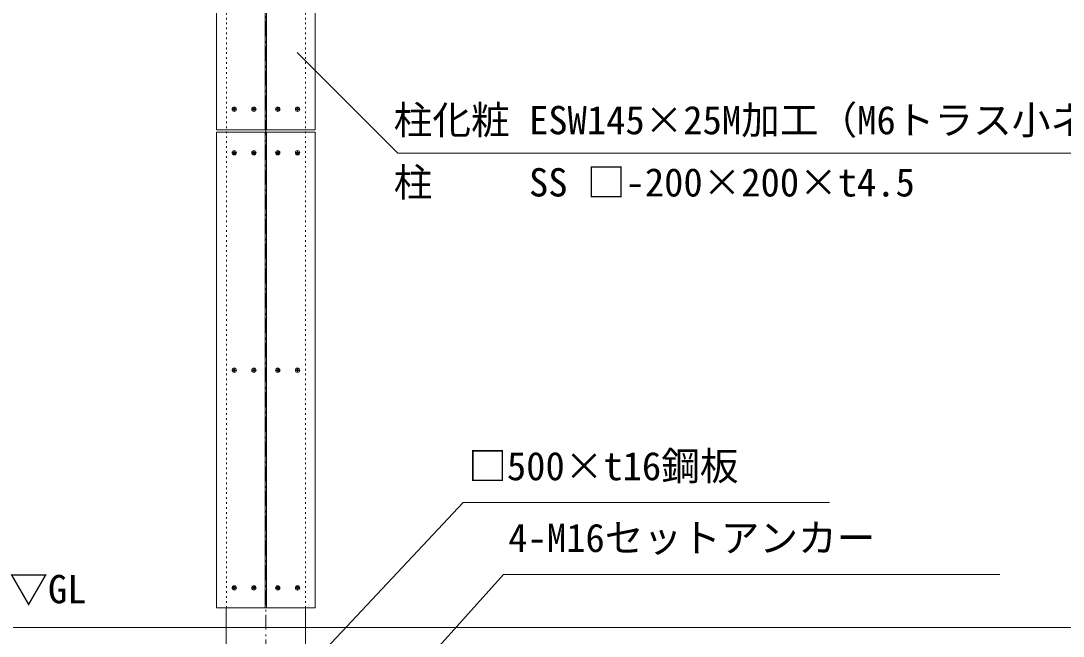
# Model space of a CAD drawing. Units: millimetres, scale not verified. Extents: x -11700 to 11700, y -8369 to 8384.
# Drawn here: x -8569 to -5935, y 2688 to 4243 of the extents above; entities that cross this region are included whole.
import ezdxf
from ezdxf.enums import TextEntityAlignment as Align

# ---------------------------------------------------------------- set-up
doc = ezdxf.new("R2010")
doc.units = ezdxf.units.MM
doc.header["$LTSCALE"] = 60
doc.linetypes.add('USER5', pattern=[0.208282, 0.069427, -0.138855])
doc.linetypes.add('USER6', pattern=[1.041641, 0.625, -0.208282, 0.069427, -0.138931])
doc.layers.add('0-1_IMPORTED', color=1, linetype='Continuous', lineweight=18)
doc.styles.add('ＭＳ ゴシック', font='')
doc.styles.get('ＭＳ ゴシック').set_extended_font_data('MS Gothic')

msp = doc.modelspace()

# ---------------------------------------------------------------- linework, layer by layer
at = {"layer": '0-1_IMPORTED', "linetype": 'USER6'}
msp.add_line((-7949.74, 5929.27), (-7949.74, 1449.27), dxfattribs=at)
at = {"layer": '0-1_IMPORTED', "color": 3, "linetype": 'USER5'}
for p, q in [((-8049.48, 2759.7), (-8049.48, 5180.7)), ((-7849.48, 2759.7), (-7849.48, 5180.7))]:
    msp.add_line(p, q, dxfattribs=at)
at = {"layer": '0-1_IMPORTED', "color": 3}
for p, q in [((-7616.28, 3908.38), (-7870.57, 4162.67)), ((-4925.03, 3908.38), (-7616.28, 3908.38))]:
    msp.add_line(p, q, dxfattribs=at)
at = {"layer": '0-1_IMPORTED'}
for p, q in [((-8030.49, 4021.7), (-8030.49, 4022.95)), ((-7980.49, 4021.7), (-7980.49, 4022.95)), ((-7918.99, 4021.7), (-7918.99, 4022.95)), ((-7868.99, 4021.7), (-7868.99, 4022.95)), ((-8030.49, 3911.7), (-8030.49, 3912.95)), ((-7980.49, 3911.7), (-7980.49, 3912.95)), ((-7918.99, 3911.7), (-7918.99, 3912.95)), ((-7868.99, 3911.7), (-7868.99, 3912.95)), ((-8030.49, 3361.7), (-8030.49, 3362.95)), ((-7980.49, 3361.7), (-7980.49, 3362.95)), ((-7918.99, 3361.7), (-7918.99, 3362.95)), ((-7868.99, 3361.7), (-7868.99, 3362.95)), ((-7920.38, 2525.7), (-7450.79, 3025.4)), ((-7450.79, 3025.4), (-6525.03, 3025.4)), ((-7776.74, 2366.72), (-7349.51, 2843.97)), ((-7349.51, 2843.97), (-6095.03, 2843.97)), ((-8030.49, 2811.7), (-8030.49, 2812.95)), ((-7980.49, 2811.7), (-7980.49, 2812.95)), ((-7918.99, 2811.7), (-7918.99, 2812.95)), ((-7868.99, 2811.7), (-7868.99, 2812.95)), ((-2850, 2709.7), (-8655.38, 2709.7))]:
    msp.add_line(p, q, dxfattribs=at)
for points in [[(-8074.74, 5169.7), (-8074.74, 3967.7), (-7951.24, 3967.7), (-7951.24, 5169.7)], [(-7948.24, 5169.7), (-7948.24, 3967.7), (-7824.74, 3967.7), (-7824.74, 5169.7)], [(-7951.24, 2759.7), (-7951.24, 3961.7), (-8074.74, 3961.7), (-8074.74, 2759.7)], [(-7824.74, 2759.7), (-7824.74, 3961.7), (-7948.24, 3961.7), (-7948.24, 2759.7)], [(-8049.74, 2759.7), (-7849.74, 2759.7), (-7849.74, 2525.7), (-8049.74, 2525.7)]]:
    msp.add_lwpolyline(points, close=True, dxfattribs=at)
for points in [[(-8031.74, 4018.95), (-8032.99, 4018.95), (-8032.99, 4020.45), (-8031.74, 4020.45)], [(-8030.49, 4022.95), (-8028.99, 4022.95), (-8028.99, 4021.7)], [(-8028.99, 4017.7), (-8028.99, 4016.45), (-8030.49, 4016.45), (-8030.49, 4017.7)], [(-8027.74, 4020.45), (-8026.49, 4020.45), (-8026.49, 4018.95), (-8027.74, 4018.95)], [(-7981.74, 4018.95), (-7982.99, 4018.95), (-7982.99, 4020.45), (-7981.74, 4020.45)], [(-7980.49, 4022.95), (-7978.99, 4022.95), (-7978.99, 4021.7)], [(-7978.99, 4017.7), (-7978.99, 4016.45), (-7980.49, 4016.45), (-7980.49, 4017.7)], [(-7977.74, 4020.45), (-7976.49, 4020.45), (-7976.49, 4018.95), (-7977.74, 4018.95)], [(-7921.74, 4020.45), (-7922.99, 4020.45), (-7922.99, 4018.95), (-7921.74, 4018.95)], [(-7918.99, 4022.95), (-7920.49, 4022.95), (-7920.49, 4021.7)], [(-7920.49, 4017.7), (-7920.49, 4016.45), (-7918.99, 4016.45), (-7918.99, 4017.7)], [(-7917.74, 4018.95), (-7916.49, 4018.95), (-7916.49, 4020.45), (-7917.74, 4020.45)], [(-7871.74, 4020.45), (-7872.99, 4020.45), (-7872.99, 4018.95), (-7871.74, 4018.95)], [(-7868.99, 4022.95), (-7870.49, 4022.95), (-7870.49, 4021.7)], [(-7870.49, 4017.7), (-7870.49, 4016.45), (-7868.99, 4016.45), (-7868.99, 4017.7)], [(-7867.74, 4018.95), (-7866.49, 4018.95), (-7866.49, 4020.45), (-7867.74, 4020.45)], [(-8031.74, 3908.95), (-8032.99, 3908.95), (-8032.99, 3910.45), (-8031.74, 3910.45)], [(-8030.49, 3912.95), (-8028.99, 3912.95), (-8028.99, 3911.7)], [(-8028.99, 3907.7), (-8028.99, 3906.45), (-8030.49, 3906.45), (-8030.49, 3907.7)], [(-8027.74, 3910.45), (-8026.49, 3910.45), (-8026.49, 3908.95), (-8027.74, 3908.95)], [(-7981.74, 3908.95), (-7982.99, 3908.95), (-7982.99, 3910.45), (-7981.74, 3910.45)], [(-7980.49, 3912.95), (-7978.99, 3912.95), (-7978.99, 3911.7)], [(-7978.99, 3907.7), (-7978.99, 3906.45), (-7980.49, 3906.45), (-7980.49, 3907.7)], [(-7977.74, 3910.45), (-7976.49, 3910.45), (-7976.49, 3908.95), (-7977.74, 3908.95)], [(-7921.74, 3910.45), (-7922.99, 3910.45), (-7922.99, 3908.95), (-7921.74, 3908.95)], [(-7918.99, 3912.95), (-7920.49, 3912.95), (-7920.49, 3911.7)], [(-7920.49, 3907.7), (-7920.49, 3906.45), (-7918.99, 3906.45), (-7918.99, 3907.7)], [(-7917.74, 3908.95), (-7916.49, 3908.95), (-7916.49, 3910.45), (-7917.74, 3910.45)], [(-7871.74, 3910.45), (-7872.99, 3910.45), (-7872.99, 3908.95), (-7871.74, 3908.95)], [(-7868.99, 3912.95), (-7870.49, 3912.95), (-7870.49, 3911.7)], [(-7870.49, 3907.7), (-7870.49, 3906.45), (-7868.99, 3906.45), (-7868.99, 3907.7)], [(-7867.74, 3908.95), (-7866.49, 3908.95), (-7866.49, 3910.45), (-7867.74, 3910.45)], [(-8031.74, 3358.95), (-8032.99, 3358.95), (-8032.99, 3360.45), (-8031.74, 3360.45)], [(-8030.49, 3362.95), (-8028.99, 3362.95), (-8028.99, 3361.7)], [(-8028.99, 3357.7), (-8028.99, 3356.45), (-8030.49, 3356.45), (-8030.49, 3357.7)], [(-8027.74, 3360.45), (-8026.49, 3360.45), (-8026.49, 3358.95), (-8027.74, 3358.95)], [(-7981.74, 3358.95), (-7982.99, 3358.95), (-7982.99, 3360.45), (-7981.74, 3360.45)], [(-7980.49, 3362.95), (-7978.99, 3362.95), (-7978.99, 3361.7)], [(-7978.99, 3357.7), (-7978.99, 3356.45), (-7980.49, 3356.45), (-7980.49, 3357.7)], [(-7977.74, 3360.45), (-7976.49, 3360.45), (-7976.49, 3358.95), (-7977.74, 3358.95)], [(-7921.74, 3360.45), (-7922.99, 3360.45), (-7922.99, 3358.95), (-7921.74, 3358.95)], [(-7918.99, 3362.95), (-7920.49, 3362.95), (-7920.49, 3361.7)], [(-7920.49, 3357.7), (-7920.49, 3356.45), (-7918.99, 3356.45), (-7918.99, 3357.7)], [(-7917.74, 3358.95), (-7916.49, 3358.95), (-7916.49, 3360.45), (-7917.74, 3360.45)], [(-7871.74, 3360.45), (-7872.99, 3360.45), (-7872.99, 3358.95), (-7871.74, 3358.95)], [(-7868.99, 3362.95), (-7870.49, 3362.95), (-7870.49, 3361.7)], [(-7870.49, 3357.7), (-7870.49, 3356.45), (-7868.99, 3356.45), (-7868.99, 3357.7)], [(-7867.74, 3358.95), (-7866.49, 3358.95), (-7866.49, 3360.45), (-7867.74, 3360.45)], [(-8031.74, 2808.95), (-8032.99, 2808.95), (-8032.99, 2810.45), (-8031.74, 2810.45)], [(-8030.49, 2812.95), (-8028.99, 2812.95), (-8028.99, 2811.7)], [(-8028.99, 2807.7), (-8028.99, 2806.45), (-8030.49, 2806.45), (-8030.49, 2807.7)], [(-8027.74, 2810.45), (-8026.49, 2810.45), (-8026.49, 2808.95), (-8027.74, 2808.95)], [(-7981.74, 2808.95), (-7982.99, 2808.95), (-7982.99, 2810.45), (-7981.74, 2810.45)], [(-7980.49, 2812.95), (-7978.99, 2812.95), (-7978.99, 2811.7)], [(-7978.99, 2807.7), (-7978.99, 2806.45), (-7980.49, 2806.45), (-7980.49, 2807.7)], [(-7977.74, 2810.45), (-7976.49, 2810.45), (-7976.49, 2808.95), (-7977.74, 2808.95)], [(-7921.74, 2810.45), (-7922.99, 2810.45), (-7922.99, 2808.95), (-7921.74, 2808.95)], [(-7918.99, 2812.95), (-7920.49, 2812.95), (-7920.49, 2811.7)], [(-7920.49, 2807.7), (-7920.49, 2806.45), (-7918.99, 2806.45), (-7918.99, 2807.7)], [(-7917.74, 2808.95), (-7916.49, 2808.95), (-7916.49, 2810.45), (-7917.74, 2810.45)], [(-7871.74, 2810.45), (-7872.99, 2810.45), (-7872.99, 2808.95), (-7871.74, 2808.95)], [(-7868.99, 2812.95), (-7870.49, 2812.95), (-7870.49, 2811.7)], [(-7870.49, 2807.7), (-7870.49, 2806.45), (-7868.99, 2806.45), (-7868.99, 2807.7)], [(-7867.74, 2808.95), (-7866.49, 2808.95), (-7866.49, 2810.45), (-7867.74, 2810.45)]]:
    msp.add_lwpolyline(points, dxfattribs=at)
for centre in [(-8029.74, 4019.7), (-7979.74, 4019.7), (-7919.74, 4019.7), (-7869.74, 4019.7), (-8029.74, 3909.7), (-7979.74, 3909.7), (-7919.74, 3909.7), (-7869.74, 3909.7), (-8029.74, 3359.7), (-7979.74, 3359.7), (-7919.74, 3359.7), (-7869.74, 3359.7), (-8029.74, 2809.7), (-7979.74, 2809.7), (-7919.74, 2809.7), (-7869.74, 2809.7)]:
    msp.add_circle(centre, 5.5, dxfattribs=at)
for centre, start, end in [((-8031.74, 4021.7), 270, 360), ((-8031.74, 4017.7), 0, 90), ((-8027.74, 4021.7), 180, 270), ((-8027.74, 4017.7), 90, 180), ((-7981.74, 4021.7), 270, 0), ((-7981.74, 4017.7), 360, 90), ((-7977.74, 4021.7), 180, 270), ((-7977.74, 4017.7), 90, 180), ((-7921.74, 4021.7), 270, 360), ((-7921.74, 4017.7), 0, 90), ((-7917.74, 4021.7), 180, 270), ((-7917.74, 4017.7), 90, 180), ((-7871.74, 4021.7), 270, 360), ((-7871.74, 4017.7), 0, 90), ((-7867.74, 4021.7), 180, 270), ((-7867.74, 4017.7), 90, 180), ((-8031.74, 3911.7), 270, 0), ((-8031.74, 3907.7), 0, 90), ((-8027.74, 3911.7), 180, 270), ((-8027.74, 3907.7), 90, 180), ((-7981.74, 3911.7), 270, 0), ((-7981.74, 3907.7), 360, 90), ((-7977.74, 3911.7), 180, 270), ((-7977.74, 3907.7), 90, 180), ((-7921.74, 3911.7), 270, 0), ((-7921.74, 3907.7), 0, 90), ((-7917.74, 3911.7), 180, 270), ((-7917.74, 3907.7), 90, 180), ((-7871.74, 3911.7), 270, 0), ((-7871.74, 3907.7), 0, 90), ((-7867.74, 3911.7), 180, 270), ((-7867.74, 3907.7), 90, 180), ((-8031.74, 3361.7), 270, 360), ((-8031.74, 3357.7), 0, 90), ((-8027.74, 3361.7), 180, 270), ((-8027.74, 3357.7), 90, 180), ((-7981.74, 3361.7), 270, 0), ((-7981.74, 3357.7), 360, 90), ((-7977.74, 3361.7), 180, 270), ((-7977.74, 3357.7), 90, 180), ((-7921.74, 3361.7), 270, 360), ((-7921.74, 3357.7), 0, 90), ((-7917.74, 3361.7), 180, 270), ((-7917.74, 3357.7), 90, 180), ((-7871.74, 3361.7), 270, 360), ((-7871.74, 3357.7), 0, 90), ((-7867.74, 3361.7), 180, 270), ((-7867.74, 3357.7), 90, 180), ((-8031.74, 2811.7), 270, 360), ((-8031.74, 2807.7), 0, 90), ((-8027.74, 2811.7), 180, 270), ((-8027.74, 2807.7), 90, 180), ((-7981.74, 2811.7), 270, 0), ((-7981.74, 2807.7), 360, 90), ((-7977.74, 2811.7), 180, 270), ((-7977.74, 2807.7), 90, 180), ((-7921.74, 2811.7), 270, 360), ((-7921.74, 2807.7), 0, 90), ((-7917.74, 2811.7), 180, 270), ((-7917.74, 2807.7), 90, 180), ((-7871.74, 2811.7), 270, 360), ((-7871.74, 2807.7), 0, 90), ((-7867.74, 2811.7), 180, 270), ((-7867.74, 2807.7), 90, 180)]:
    msp.add_arc(centre, 1.25, start, end, dxfattribs=at)

# ---------------------------------------------------------------- texts
at = {"layer": '0-1_IMPORTED', "color": 7, "style": 'ＭＳ ゴシック'}
for s, p in [('柱化粧 ESW145×25M加工（M6トラス小ネジ固定）', (-7626.66, 3934.84)), ('柱\u3000\u3000 SS □-200×200×t4.5', (-7626.66, 3777.54)), ('□500×t16鋼板', (-7438.34, 3060.32)), ('4-M16セットアンカー', (-7337.06, 2878.88)), ('▽GL', (-8598.07, 2749.3))]:
    msp.add_text(s, height=71.65, dxfattribs=at).set_placement(p, align=Align.BOTTOM_LEFT)

doc.saveas('drawing.dxf')
